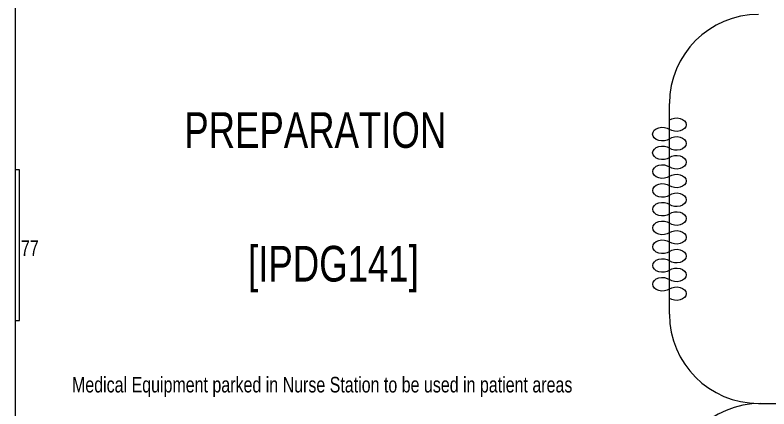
# Model space of a CAD drawing. Header units: millimetres. Extents: x 26027 to 581921, y 7230 to 233891.
# Drawn here: x 488264 to 492492, y 196141 to 198350 of the extents above; entities that cross this region are included whole.
import ezdxf

# ---------------------------------------------------------------- set-up
doc = ezdxf.new("R2010")
doc.units = ezdxf.units.MM
doc.header["$LTSCALE"] = 5
for name, color, linetype, lineweight in [('72_EGR_BASE_TEXT', 7, 'Continuous', 5), ('Medical Equipment and Furniture', 163, 'Continuous', 0), ('Walls', 32, 'Continuous', 5)]:
    doc.layers.add(name, color=color, linetype=linetype, lineweight=lineweight)
doc.styles.add('X3G_ENTITY_257CFD', font='swisscl.ttf', dxfattribs={"height": 200})
doc.styles.add('X3G_ENTITY_2587EA', font='swisscl.ttf', dxfattribs={"height": 200})

# ---------------------------------------------------------------- blocks, each defined once
blk = doc.blocks.new('CURTAIN')
for centre, start, end in [((-0.3386, 0.0395), 313.5684, 226.4316), ((-0.1881, 0.0395), 313.5684, 226.4316), ((-0.0376, 0.0395), 313.5684, 226.4316), ((0.1129, 0.0395), 313.5684, 226.4316), ((0.2633, 0.0395), 313.5684, 226.4316), ((0.4138, 0.0395), 313.5684, 226.4316), ((0.5643, 0.0395), 313.5684, 226.4316), ((0.7148, 0.0395), 313.5684, 226.4316), ((0.8653, 0.0395), 313.5684, 226.4316), ((0.0376, -0.0395), 133.5684, 46.4316), ((0.1881, -0.0395), 133.5684, 46.4316), ((0.3386, -0.0395), 133.5684, 46.4316), ((0.4891, -0.0395), 133.5684, 46.4316), ((0.6396, -0.0395), 133.5684, 46.4316), ((0.79, -0.0395), 133.5684, 46.4316), ((0.9405, -0.0395), 133.5684, 46.4316), ((-0.4138, -0.0395), 133.5684, 46.4316), ((-0.2633, -0.0395), 133.5684, 46.4316), ((-0.1129, -0.0395), 133.5684, 46.4316)]:
    blk.add_arc(centre, 0.0546, start, end)

msp = doc.modelspace()

# ---------------------------------------------------------------- linework, layer by layer
at = {"layer": 'Medical Equipment and Furniture'}
for p, q in [((491933.8, 196671.7, 0), (491933.8, 197853.6, 0)), ((492433.8, 196171.6, 0), (494933.8, 196171.6, 0))]:
    msp.add_line(p, q, dxfattribs=at)
at = {"layer": 'Medical Equipment and Furniture', "elevation": 0}
msp.add_lwpolyline([(488263.8, 197482), (488263.8, 196637), (488288.8, 196637), (488288.8, 197482), (488263.8, 197482)], dxfattribs=at)
at = {"layer": 'Medical Equipment and Furniture'}
for centre, start, end in [((492433.8, 197853.6, 0), 90, 180), ((492433.8, 196671.7, 0), 180, 270), ((492446.3, 195671.9, 0), 90, 180)]:
    msp.add_arc(centre, 500, start, end, dxfattribs=at)
at = {"layer": 'Walls'}
msp.add_line((488263.8, 199230.3, 0), (488263.8, 194030.3, 0), dxfattribs=at)

# ---------------------------------------------------------------- block references
at = {"layer": 'Medical Equipment and Furniture', "extrusion": (-1.26698e-09, -6.38299e-11, -1), "xscale": 699.9999999767327, "yscale": 1000, "zscale": 1000, "rotation": 269.985929888151}
msp.add_blockref('CURTAIN', (-491933.8, 197445.7, 0), dxfattribs=at)

# ---------------------------------------------------------------- texts
at = {"layer": '72_EGR_BASE_TEXT', "char_height": 200, "attachment_point": 2, "style": 'X3G_ENTITY_2587EA'}
for s, insert in [('PREPARATION', (489947.5, 197805.4)), ('[IPDG141]', (490049.3, 197055.4))]:
    msp.add_mtext(s, dxfattribs=dict(at, insert=insert))
at = {"layer": 'Medical Equipment and Furniture', "insert": (488346.1, 197086.3, 0), "char_height": 87.47, "attachment_point": 2, "style": 'X3G_ENTITY_257CFD'}
msp.add_mtext('77', dxfattribs=at)
at = {"layer": 'Medical Equipment and Furniture', "color": 1, "insert": (489986.2, 196320.7, 0), "char_height": 87.473, "width": 3260.537, "attachment_point": 2, "style": 'X3G_ENTITY_257CFD'}
msp.add_mtext('Medical Equipment parked in Nurse Station to be used in patient areas', dxfattribs=at)

doc.saveas('drawing.dxf')
